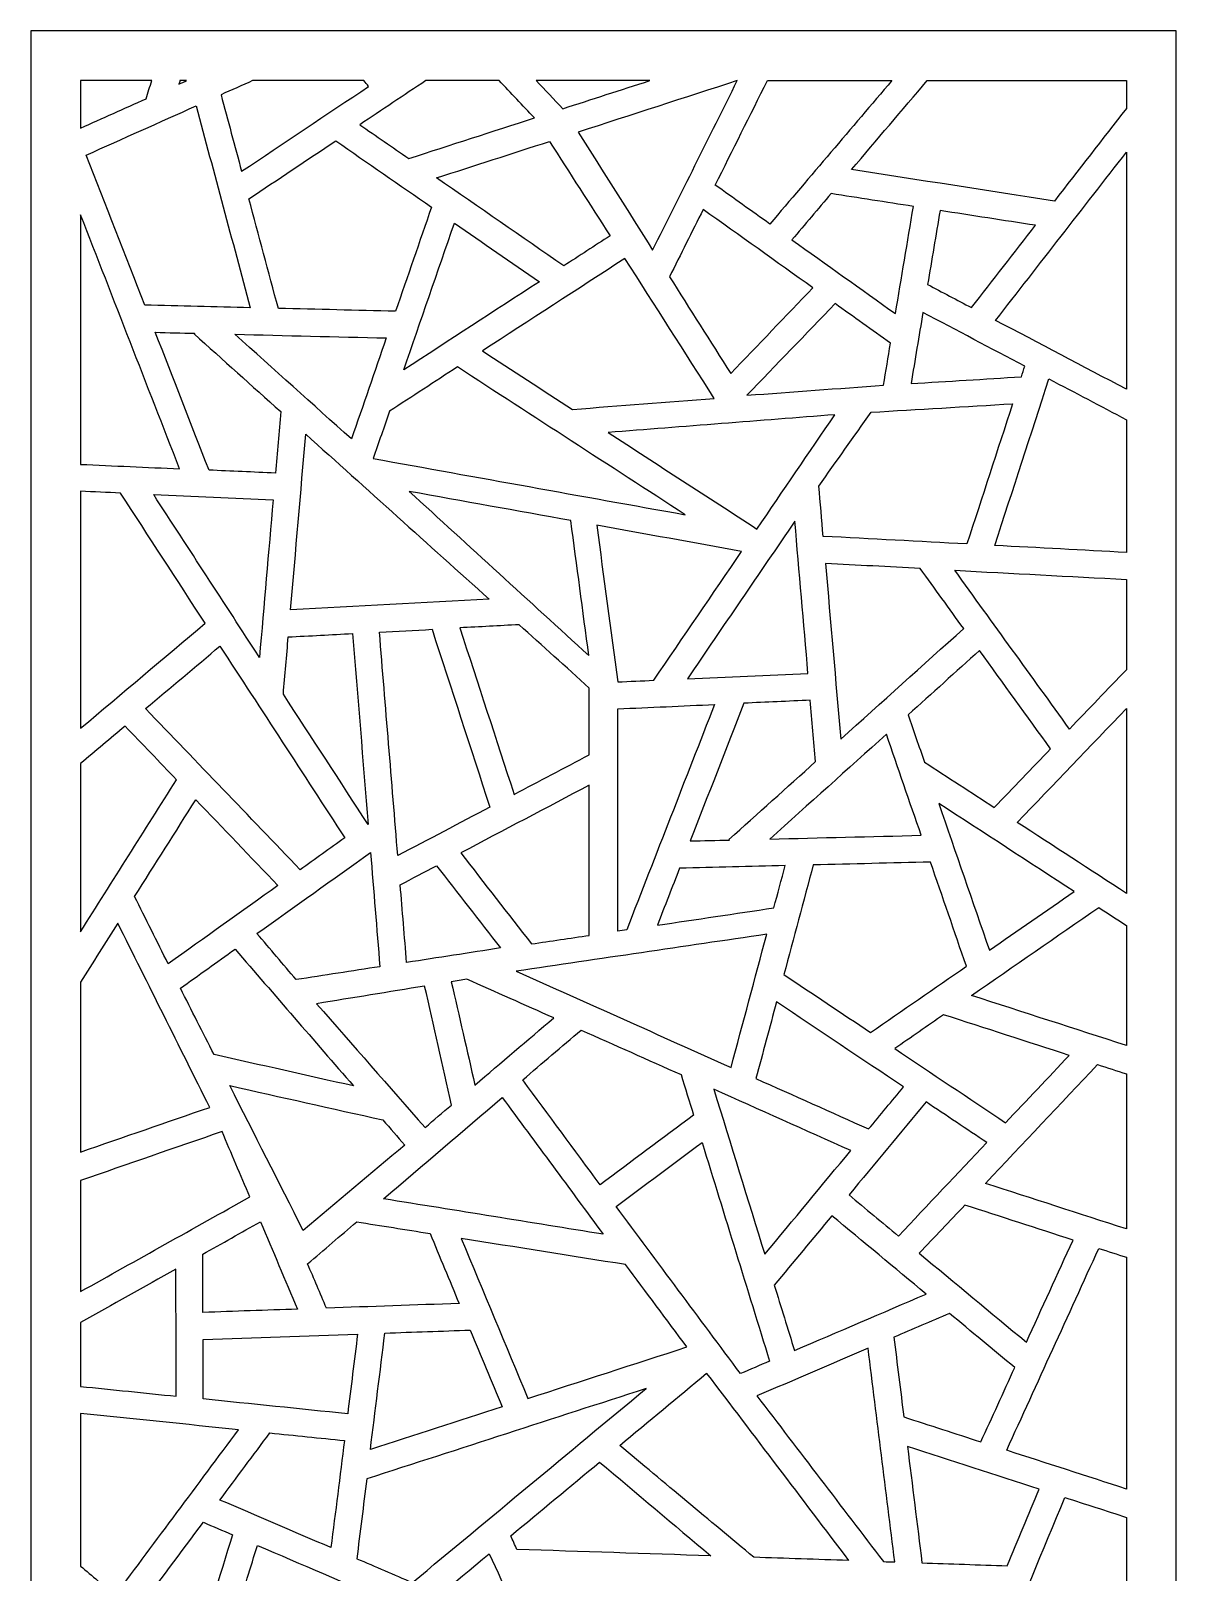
# Model space of a CAD drawing. Header units: centimetres. Extents: x -16.7 to -9.5, y -9 to 9.
# Drawn here: x -16.75 to -9.47, y -0.79 to 9 of the extents above; entities that cross this region are included whole.
import ezdxf

# ---------------------------------------------------------------- set-up
doc = ezdxf.new("R2010")
doc.units = ezdxf.units.CM
doc.header["$MEASUREMENT"] = 0
doc.layers.add('layer 1', color=7, linetype='Continuous')

msp = doc.modelspace()

# ---------------------------------------------------------------- linework, layer by layer
at = {"layer": 'layer 1', "color": 250}
msp.add_open_spline([(-16.74859, 9.00077), (-14.32356, 9.00077), (-11.89846, 9.00077), (-9.47346, 9.00077), (-9.47346, 9.00077), (-9.47346, 3.00044), (-9.47346, -2.99989), (-9.47346, -9.00021), (-9.47346, -9.00021), (-11.89846, -9.00021), (-14.32356, -9.00021), (-16.74859, -9.00021), (-16.74859, -9.00021), (-16.74859, -2.99989), (-16.74859, 3.00044), (-16.74859, 9.00077)], degree=3, knots=[0, 0, 0, 0, 0.2, 0.2, 0.2, 0.2, 0.4, 0.4, 0.4, 0.4, 0.6, 0.6, 0.6, 0.6, 1, 1, 1, 1], dxfattribs=at)
at = {"layer": 'layer 1', "color": 7}
for points, knots in [([(-16.43248, 8.68467), (-16.28179, 8.68467), (-16.13111, 8.68467), (-15.98051, 8.68467), (-15.98051, 8.68467), (-15.99233, 8.64626), (-16.00418, 8.60797), (-16.016, 8.56955), (-16.016, 8.56955), (-16.15491, 8.50745), (-16.29362, 8.44532), (-16.43248, 8.3832), (-16.43248, 8.3832), (-16.43248, 8.48368), (-16.43248, 8.58418), (-16.43248, 8.68467)], [0, 0, 0, 0, 0.2, 0.2, 0.2, 0.2, 0.4, 0.4, 0.4, 0.4, 0.6, 0.6, 0.6, 0.6, 1, 1, 1, 1]), ([(-15.80128, 8.68467), (-15.78703, 8.68467), (-15.77296, 8.68467), (-15.75874, 8.68467), (-15.75874, 8.68467), (-15.77517, 8.67731), (-15.79165, 8.66996), (-15.8081, 8.66263), (-15.8081, 8.66263), (-15.80575, 8.66996), (-15.80351, 8.67731), (-15.80128, 8.68467)], [0, 0, 0, 0, 0.25, 0.25, 0.25, 0.25, 0.5, 0.5, 0.5, 0.5, 1, 1, 1, 1]), ([(-15.3395, 8.68467), (-15.10414, 8.68467), (-14.86878, 8.68467), (-14.63347, 8.68467), (-14.63347, 8.68467), (-14.62328, 8.67234), (-14.61303, 8.66006), (-14.60283, 8.6478), (-14.60283, 8.6478), (-14.8719, 8.46801), (-15.14096, 8.28822), (-15.40998, 8.10843), (-15.40998, 8.10843), (-15.45345, 8.27052), (-15.49692, 8.43265), (-15.54046, 8.59476), (-15.54046, 8.59476), (-15.47342, 8.6247), (-15.40645, 8.65467), (-15.3395, 8.68467)], [0, 0, 0, 0, 0.1666667, 0.1666667, 0.1666667, 0.1666667, 0.3333333, 0.3333333, 0.3333333, 0.3333333, 0.5, 0.5, 0.5, 0.5, 0.6666667, 0.6666667, 0.6666667, 0.6666667, 1, 1, 1, 1]), ([(-14.23976, 8.68467), (-14.08465, 8.68467), (-13.92955, 8.68467), (-13.77432, 8.68467), (-13.77432, 8.68467), (-13.69966, 8.60566), (-13.625, 8.52665), (-13.55027, 8.4476), (-13.55027, 8.4476), (-13.81619, 8.36154), (-14.08211, 8.27558), (-14.34804, 8.18946), (-14.34804, 8.18946), (-14.45167, 8.26122), (-14.55527, 8.33288), (-14.65883, 8.40454), (-14.65883, 8.40454), (-14.51917, 8.49792), (-14.37949, 8.5913), (-14.23976, 8.68467)], [0, 0, 0, 0, 0.1666667, 0.1666667, 0.1666667, 0.1666667, 0.3333333, 0.3333333, 0.3333333, 0.3333333, 0.5, 0.5, 0.5, 0.5, 0.6666667, 0.6666667, 0.6666667, 0.6666667, 1, 1, 1, 1]), ([(-12.81676, 8.68467), (-13.0011, 8.62512), (-13.18555, 8.56557), (-13.36988, 8.50604), (-13.36988, 8.50604), (-13.42617, 8.56557), (-13.48254, 8.62512), (-13.53878, 8.68467), (-13.53878, 8.68467), (-13.2981, 8.68467), (-13.05748, 8.68467), (-12.81676, 8.68467)], [0, 0, 0, 0, 0.25, 0.25, 0.25, 0.25, 0.5, 0.5, 0.5, 0.5, 1, 1, 1, 1]), ([(-13.27227, 8.3575), (-12.93524, 8.46658), (-12.59821, 8.5756), (-12.26118, 8.68467), (-12.26118, 8.68467), (-12.44037, 8.32558), (-12.61953, 7.96638), (-12.79877, 7.60723), (-12.79877, 7.60723), (-12.95658, 7.8574), (-13.11444, 8.10744), (-13.27227, 8.3575)], [0, 0, 0, 0, 0.25, 0.25, 0.25, 0.25, 0.5, 0.5, 0.5, 0.5, 1, 1, 1, 1]), ([(-11.27962, 8.68467), (-11.54309, 8.68467), (-11.80651, 8.68467), (-12.06999, 8.68467), (-12.06999, 8.68467), (-12.18037, 8.46341), (-12.29072, 8.24222), (-12.40108, 8.02098), (-12.40108, 8.02098), (-12.28543, 7.9385), (-12.16981, 7.85597), (-12.05413, 7.77344), (-12.05413, 7.77344), (-11.79595, 8.0772), (-11.53775, 8.38094), (-11.27962, 8.68467)], [0, 0, 0, 0, 0.2, 0.2, 0.2, 0.2, 0.4, 0.4, 0.4, 0.4, 0.6, 0.6, 0.6, 0.6, 1, 1, 1, 1]), ([(-9.7895, 8.50841), (-9.7895, 8.56717), (-9.7895, 8.62593), (-9.7895, 8.68467), (-9.7895, 8.68467), (-10.21136, 8.68467), (-10.63316, 8.68467), (-11.05508, 8.68467), (-11.05508, 8.68467), (-11.21513, 8.49631), (-11.37526, 8.30792), (-11.5354, 8.11951), (-11.5354, 8.11951), (-11.10597, 8.05301), (-10.67662, 7.98646), (-10.24727, 7.91991), (-10.24727, 7.91991), (-10.09463, 8.11605), (-9.94214, 8.31228), (-9.7895, 8.50841)], [0, 0, 0, 0, 0.1666667, 0.1666667, 0.1666667, 0.1666667, 0.3333333, 0.3333333, 0.3333333, 0.3333333, 0.5, 0.5, 0.5, 0.5, 0.6666667, 0.6666667, 0.6666667, 0.6666667, 1, 1, 1, 1]), ([(-16.02531, 7.25889), (-15.80178, 7.25334), (-15.57827, 7.24786), (-15.35475, 7.24234), (-15.35475, 7.24234), (-15.46931, 7.66957), (-15.58398, 8.09677), (-15.69858, 8.52399), (-15.69858, 8.52399), (-15.93129, 8.41983), (-16.164, 8.3158), (-16.39668, 8.21159), (-16.39668, 8.21159), (-16.27289, 7.89406), (-16.14906, 7.57645), (-16.02531, 7.25889)], [0, 0, 0, 0, 0.2, 0.2, 0.2, 0.2, 0.4, 0.4, 0.4, 0.4, 0.6, 0.6, 0.6, 0.6, 1, 1, 1, 1]), ([(-15.1764, 7.23803), (-14.92831, 7.23188), (-14.68007, 7.22575), (-14.43195, 7.21969), (-14.43195, 7.21969), (-14.35585, 7.44021), (-14.27971, 7.6607), (-14.20358, 7.88125), (-14.20358, 7.88125), (-14.40637, 8.02159), (-14.60919, 8.16195), (-14.81196, 8.30221), (-14.81196, 8.30221), (-14.99568, 8.17951), (-15.17937, 8.05672), (-15.36316, 7.93388), (-15.36316, 7.93388), (-15.30094, 7.70194), (-15.23867, 7.46998), (-15.1764, 7.23803)], [0, 0, 0, 0, 0.1666667, 0.1666667, 0.1666667, 0.1666667, 0.3333333, 0.3333333, 0.3333333, 0.3333333, 0.5, 0.5, 0.5, 0.5, 0.6666667, 0.6666667, 0.6666667, 0.6666667, 1, 1, 1, 1]), ([(-13.45439, 8.29858), (-13.69319, 8.22128), (-13.93197, 8.14406), (-14.17074, 8.0668), (-14.17074, 8.0668), (-13.90157, 7.88053), (-13.63243, 7.69429), (-13.36331, 7.50803), (-13.36331, 7.50803), (-13.26519, 7.57166), (-13.16708, 7.63531), (-13.06894, 7.69899), (-13.06894, 7.69899), (-13.19747, 7.89884), (-13.32597, 8.09867), (-13.45439, 8.29858)], [0, 0, 0, 0, 0.2, 0.2, 0.2, 0.2, 0.4, 0.4, 0.4, 0.4, 0.6, 0.6, 0.6, 0.6, 1, 1, 1, 1]), ([(-9.7895, 6.72418), (-9.7895, 7.22606), (-9.7895, 7.72795), (-9.7895, 8.22981), (-9.7895, 8.22981), (-10.06639, 7.87374), (-10.34328, 7.51778), (-10.62021, 7.16177), (-10.62021, 7.16177), (-10.34328, 7.01592), (-10.06639, 6.87002), (-9.7895, 6.72418)], [0, 0, 0, 0, 0.25, 0.25, 0.25, 0.25, 0.5, 0.5, 0.5, 0.5, 1, 1, 1, 1]), ([(-11.25669, 7.2045), (-11.47594, 7.36088), (-11.69512, 7.51732), (-11.91431, 7.67368), (-11.91431, 7.67368), (-11.83133, 7.77132), (-11.74834, 7.86899), (-11.66544, 7.96659), (-11.66544, 7.96659), (-11.49114, 7.93955), (-11.31686, 7.91254), (-11.14251, 7.88556), (-11.14251, 7.88556), (-11.18059, 7.65854), (-11.21862, 7.43151), (-11.25669, 7.2045)], [0, 0, 0, 0, 0.2, 0.2, 0.2, 0.2, 0.4, 0.4, 0.4, 0.4, 0.6, 0.6, 0.6, 0.6, 1, 1, 1, 1]), ([(-16.43248, 6.24736), (-16.43248, 6.77568), (-16.43248, 7.30404), (-16.43248, 7.83231), (-16.43248, 7.83231), (-16.22286, 7.29463), (-16.01329, 6.7569), (-15.80364, 6.21917), (-15.80364, 6.21917), (-16.01329, 6.22854), (-16.22286, 6.23799), (-16.43248, 6.24736)], [0, 0, 0, 0, 0.25, 0.25, 0.25, 0.25, 0.5, 0.5, 0.5, 0.5, 1, 1, 1, 1]), ([(-12.30304, 6.82442), (-12.43262, 7.02912), (-12.56216, 7.23376), (-12.69175, 7.43836), (-12.69175, 7.43836), (-12.62066, 7.58095), (-12.54952, 7.7235), (-12.47836, 7.86608), (-12.47836, 7.86608), (-12.24589, 7.70029), (-12.01337, 7.53444), (-11.7809, 7.36855), (-11.7809, 7.36855), (-11.95498, 7.18717), (-12.12896, 7.00578), (-12.30304, 6.82442)], [0, 0, 0, 0, 0.2, 0.2, 0.2, 0.2, 0.4, 0.4, 0.4, 0.4, 0.6, 0.6, 0.6, 0.6, 1, 1, 1, 1]), ([(-10.97345, 7.85933), (-10.77146, 7.82803), (-10.5694, 7.79676), (-10.36736, 7.76549), (-10.36736, 7.76549), (-10.50289, 7.59121), (-10.63847, 7.41695), (-10.77397, 7.24273), (-10.77397, 7.24273), (-10.86674, 7.29155), (-10.95951, 7.34044), (-11.05228, 7.38929), (-11.05228, 7.38929), (-11.02599, 7.54603), (-10.99974, 7.70266), (-10.97345, 7.85933)], [0, 0, 0, 0, 0.2, 0.2, 0.2, 0.2, 0.4, 0.4, 0.4, 0.4, 0.6, 0.6, 0.6, 0.6, 1, 1, 1, 1]), ([(-14.05749, 7.78015), (-14.16485, 7.46925), (-14.27219, 7.15836), (-14.37953, 6.84737), (-14.37953, 6.84737), (-14.09249, 7.03401), (-13.80545, 7.22064), (-13.51844, 7.40714), (-13.51844, 7.40714), (-13.6981, 7.53149), (-13.87781, 7.65579), (-14.05749, 7.78015)], [0, 0, 0, 0, 0.25, 0.25, 0.25, 0.25, 0.5, 0.5, 0.5, 0.5, 1, 1, 1, 1]), ([(-13.30806, 6.5965), (-13.49882, 6.72031), (-13.68967, 6.84401), (-13.88053, 6.96775), (-13.88053, 6.96775), (-13.57871, 7.16344), (-13.27696, 7.3592), (-12.97509, 7.55488), (-12.97509, 7.55488), (-12.78574, 7.2586), (-12.59645, 6.96233), (-12.40705, 6.66609), (-12.40705, 6.66609), (-12.70742, 6.64291), (-13.00774, 6.61965), (-13.30806, 6.5965)], [0, 0, 0, 0, 0.2, 0.2, 0.2, 0.2, 0.4, 0.4, 0.4, 0.4, 0.6, 0.6, 0.6, 0.6, 1, 1, 1, 1]), ([(-11.64015, 7.2681), (-11.52283, 7.18442), (-11.40547, 7.10071), (-11.28813, 7.01699), (-11.28813, 7.01699), (-11.30276, 6.92809), (-11.31734, 6.83906), (-11.33198, 6.75015), (-11.33198, 6.75015), (-11.62135, 6.72875), (-11.91072, 6.70732), (-12.20007, 6.68595), (-12.20007, 6.68595), (-12.01341, 6.87998), (-11.82682, 7.07411), (-11.64015, 7.2681)], [0, 0, 0, 0, 0.2, 0.2, 0.2, 0.2, 0.4, 0.4, 0.4, 0.4, 0.6, 0.6, 0.6, 0.6, 1, 1, 1, 1]), ([(-11.08209, 7.21169), (-10.86633, 7.09811), (-10.6506, 6.98442), (-10.43494, 6.8708), (-10.43494, 6.8708), (-10.44223, 6.84831), (-10.44959, 6.82578), (-10.45694, 6.8033), (-10.45694, 6.8033), (-10.6905, 6.78908), (-10.92407, 6.77492), (-11.15764, 6.7607), (-11.15764, 6.7607), (-11.13249, 6.91101), (-11.10725, 7.06138), (-11.08209, 7.21169)], [0, 0, 0, 0, 0.2, 0.2, 0.2, 0.2, 0.4, 0.4, 0.4, 0.4, 0.6, 0.6, 0.6, 0.6, 1, 1, 1, 1]), ([(-15.61671, 6.21077), (-15.47617, 6.20441), (-15.33564, 6.19809), (-15.19509, 6.19179), (-15.19509, 6.19179), (-15.18387, 6.32189), (-15.17267, 6.45193), (-15.16138, 6.58203), (-15.16138, 6.58203), (-15.34478, 6.74675), (-15.52817, 6.91147), (-15.71156, 7.07624), (-15.71156, 7.07624), (-15.71052, 7.07749), (-15.70932, 7.07859), (-15.70816, 7.07979), (-15.70816, 7.07979), (-15.79144, 7.08181), (-15.87468, 7.08385), (-15.95787, 7.08589), (-15.95787, 7.08589), (-15.84421, 6.7942), (-15.7305, 6.50245), (-15.61671, 6.21077)], [0, 0, 0, 0, 0.1428571, 0.1428571, 0.1428571, 0.1428571, 0.2857143, 0.2857143, 0.2857143, 0.2857143, 0.4285714, 0.4285714, 0.4285714, 0.4285714, 0.5714286, 0.5714286, 0.5714286, 0.5714286, 0.7142857, 0.7142857, 0.7142857, 0.7142857, 1, 1, 1, 1]), ([(-15.45234, 7.07346), (-15.20555, 6.85188), (-14.95882, 6.63011), (-14.71199, 6.40842), (-14.71199, 6.40842), (-14.6382, 6.62223), (-14.56435, 6.83607), (-14.49057, 7.04986), (-14.49057, 7.04986), (-14.81113, 7.0577), (-15.13177, 7.06565), (-15.45234, 7.07346)], [0, 0, 0, 0, 0.25, 0.25, 0.25, 0.25, 0.5, 0.5, 0.5, 0.5, 1, 1, 1, 1]), ([(-14.5739, 6.28437), (-14.5739, 6.28437), (-14.5739, 6.28437), (-14.5739, 6.28437), (-14.5739, 6.28437), (-14.53937, 6.3843), (-14.50487, 6.48436), (-14.47032, 6.58432), (-14.47032, 6.58432), (-14.3266, 6.6782), (-14.18297, 6.77195), (-14.03923, 6.86581), (-14.03923, 6.86581), (-13.55683, 6.55294), (-13.0744, 6.24009), (-12.59197, 5.92725), (-12.59197, 5.92725), (-13.25266, 6.04628), (-13.91327, 6.16534), (-14.5739, 6.28437), (-14.5739, 6.28437), (-14.5739, 6.28437), (-14.5739, 6.28437), (-14.5739, 6.28437)], [0, 0, 0, 0, 0.1428571, 0.1428571, 0.1428571, 0.1428571, 0.2857143, 0.2857143, 0.2857143, 0.2857143, 0.4285714, 0.4285714, 0.4285714, 0.4285714, 0.5714286, 0.5714286, 0.5714286, 0.5714286, 0.7142857, 0.7142857, 0.7142857, 0.7142857, 1, 1, 1, 1]), ([(-9.7895, 5.68781), (-9.7895, 5.96885), (-9.7895, 6.2499), (-9.7895, 6.53092), (-9.7895, 6.53092), (-9.95346, 6.61728), (-10.11743, 6.70367), (-10.28139, 6.78996), (-10.28139, 6.78996), (-10.39618, 6.43737), (-10.5109, 6.08481), (-10.62562, 5.73219), (-10.62562, 5.73219), (-10.34696, 5.71745), (-10.06822, 5.70262), (-9.7895, 5.68781)], [0, 0, 0, 0, 0.2, 0.2, 0.2, 0.2, 0.4, 0.4, 0.4, 0.4, 0.6, 0.6, 0.6, 0.6, 1, 1, 1, 1]), ([(-13.0819, 6.44984), (-12.60165, 6.48745), (-12.12135, 6.52514), (-11.64112, 6.56279), (-11.64112, 6.56279), (-11.80624, 6.32079), (-11.97144, 6.07877), (-12.1365, 5.83674), (-12.1365, 5.83674), (-12.45165, 6.04112), (-12.76679, 6.2455), (-13.0819, 6.44984)], [0, 0, 0, 0, 0.25, 0.25, 0.25, 0.25, 0.5, 0.5, 0.5, 0.5, 1, 1, 1, 1]), ([(-10.5126, 6.63219), (-10.81227, 6.61421), (-11.11189, 6.59623), (-11.41154, 6.57828), (-11.41154, 6.57828), (-11.52211, 6.42203), (-11.63266, 6.26578), (-11.74325, 6.10956), (-11.74325, 6.10956), (-11.73407, 6.00307), (-11.72482, 5.89662), (-11.71563, 5.7901), (-11.71563, 5.7901), (-11.41122, 5.77386), (-11.10684, 5.75775), (-10.80243, 5.74159), (-10.80243, 5.74159), (-10.70577, 6.03849), (-10.60921, 6.33537), (-10.5126, 6.63219)], [0, 0, 0, 0, 0.1666667, 0.1666667, 0.1666667, 0.1666667, 0.3333333, 0.3333333, 0.3333333, 0.3333333, 0.5, 0.5, 0.5, 0.5, 0.6666667, 0.6666667, 0.6666667, 0.6666667, 1, 1, 1, 1]), ([(-13.83659, 5.39026), (-14.22514, 5.7398), (-14.61361, 6.08932), (-15.00208, 6.43887), (-15.00208, 6.43887), (-15.03423, 6.06705), (-15.0663, 5.69523), (-15.09846, 5.32326), (-15.09846, 5.32326), (-14.67789, 5.34564), (-14.25723, 5.36798), (-13.83659, 5.39026)], [0, 0, 0, 0, 0.25, 0.25, 0.25, 0.25, 0.5, 0.5, 0.5, 0.5, 1, 1, 1, 1]), ([(-16.43248, 4.57122), (-16.43248, 5.07289), (-16.43248, 5.57448), (-16.43248, 6.07613), (-16.43248, 6.07613), (-16.34789, 6.07236), (-16.26324, 6.06854), (-16.17864, 6.06476), (-16.17864, 6.06476), (-15.99947, 5.78917), (-15.8203, 5.51357), (-15.64119, 5.23795), (-15.64119, 5.23795), (-15.90496, 5.0157), (-16.16871, 4.79345), (-16.43248, 4.57122)], [0, 0, 0, 0, 0.2, 0.2, 0.2, 0.2, 0.4, 0.4, 0.4, 0.4, 0.6, 0.6, 0.6, 0.6, 1, 1, 1, 1]), ([(-13.20429, 5.03309), (-13.58448, 5.38046), (-13.96466, 5.72785), (-14.34496, 6.07519), (-14.34496, 6.07519), (-14.00292, 6.01359), (-13.66089, 5.95193), (-13.31878, 5.89032), (-13.31878, 5.89032), (-13.28063, 5.60459), (-13.24247, 5.31883), (-13.20429, 5.03309)], [0, 0, 0, 0, 0.25, 0.25, 0.25, 0.25, 0.5, 0.5, 0.5, 0.5, 1, 1, 1, 1]), ([(-15.96823, 6.05531), (-15.74423, 5.7107), (-15.52024, 5.36613), (-15.29622, 5.0216), (-15.29622, 5.0216), (-15.26744, 5.35484), (-15.23861, 5.68801), (-15.20982, 6.02124), (-15.20982, 6.02124), (-15.46267, 6.03258), (-15.71549, 6.04398), (-15.96823, 6.05531)], [0, 0, 0, 0, 0.25, 0.25, 0.25, 0.25, 0.5, 0.5, 0.5, 0.5, 1, 1, 1, 1]), ([(-11.89559, 5.88627), (-11.86781, 5.56409), (-11.83999, 5.24202), (-11.8122, 4.91989), (-11.8122, 4.91989), (-12.06766, 4.90838), (-12.32309, 4.89698), (-12.57852, 4.88552), (-12.57852, 4.88552), (-12.35087, 5.2191), (-12.12321, 5.55269), (-11.89559, 5.88627)], [0, 0, 0, 0, 0.25, 0.25, 0.25, 0.25, 0.5, 0.5, 0.5, 0.5, 1, 1, 1, 1]), ([(-13.15388, 5.86061), (-12.84712, 5.80529), (-12.5403, 5.75), (-12.23341, 5.6947), (-12.23341, 5.6947), (-12.41966, 5.42181), (-12.60592, 5.14882), (-12.79212, 4.8759), (-12.79212, 4.8759), (-12.86841, 4.87248), (-12.94471, 4.869), (-13.02093, 4.8656), (-13.02093, 4.8656), (-13.06524, 5.19725), (-13.10959, 5.52892), (-13.15388, 5.86061)], [0, 0, 0, 0, 0.2, 0.2, 0.2, 0.2, 0.4, 0.4, 0.4, 0.4, 0.6, 0.6, 0.6, 0.6, 1, 1, 1, 1]), ([(-11.70081, 5.61786), (-11.50019, 5.60724), (-11.29956, 5.59652), (-11.09897, 5.58593), (-11.09897, 5.58593), (-11.00702, 5.45865), (-10.915, 5.33139), (-10.82308, 5.20416), (-10.82308, 5.20416), (-11.0835, 4.9702), (-11.34397, 4.73622), (-11.60439, 4.50224), (-11.60439, 4.50224), (-11.63656, 4.87409), (-11.66861, 5.24599), (-11.70081, 5.61786)], [0, 0, 0, 0, 0.2, 0.2, 0.2, 0.2, 0.4, 0.4, 0.4, 0.4, 0.6, 0.6, 0.6, 0.6, 1, 1, 1, 1]), ([(-9.7895, 4.94312), (-9.7895, 5.13418), (-9.7895, 5.32527), (-9.7895, 5.51636), (-9.7895, 5.51636), (-10.15281, 5.53564), (-10.51618, 5.55493), (-10.87953, 5.57426), (-10.87953, 5.57426), (-10.63667, 5.23832), (-10.39376, 4.90235), (-10.15095, 4.56646), (-10.15095, 4.56646), (-10.03043, 4.69194), (-9.90996, 4.81758), (-9.7895, 4.94312)], [0, 0, 0, 0, 0.2, 0.2, 0.2, 0.2, 0.4, 0.4, 0.4, 0.4, 0.6, 0.6, 0.6, 0.6, 1, 1, 1, 1]), ([(-14.5343, 5.18179), (-14.49538, 4.70859), (-14.4565, 4.23542), (-14.41758, 3.76221), (-14.41758, 3.76221), (-14.22256, 3.86485), (-14.02756, 3.96764), (-13.83262, 4.07029), (-13.83262, 4.07029), (-13.95513, 4.44672), (-14.07763, 4.82316), (-14.20012, 5.19958), (-14.20012, 5.19958), (-14.3115, 5.19363), (-14.42291, 5.18777), (-14.5343, 5.18179)], [0, 0, 0, 0, 0.2, 0.2, 0.2, 0.2, 0.4, 0.4, 0.4, 0.4, 0.6, 0.6, 0.6, 0.6, 1, 1, 1, 1]), ([(-13.20104, 4.82672), (-13.20104, 4.68546), (-13.20104, 4.5442), (-13.20104, 4.40295), (-13.20104, 4.40295), (-13.36041, 4.319), (-13.51979, 4.23505), (-13.67908, 4.15116), (-13.67908, 4.15116), (-13.79387, 4.50371), (-13.90852, 4.85639), (-14.02328, 5.20893), (-14.02328, 5.20893), (-13.89802, 5.21558), (-13.7727, 5.22222), (-13.64744, 5.22885), (-13.64744, 5.22885), (-13.49865, 5.09479), (-13.34984, 4.96077), (-13.20104, 4.82672)], [0, 0, 0, 0, 0.1666667, 0.1666667, 0.1666667, 0.1666667, 0.3333333, 0.3333333, 0.3333333, 0.3333333, 0.5, 0.5, 0.5, 0.5, 0.6666667, 0.6666667, 0.6666667, 0.6666667, 1, 1, 1, 1]), ([(-15.03788, 3.67298), (-14.94359, 3.74028), (-14.84921, 3.80761), (-14.7549, 3.87485), (-14.7549, 3.87485), (-15.01904, 4.28105), (-15.28309, 4.68728), (-15.54718, 5.09341), (-15.54718, 5.09341), (-15.70449, 4.96093), (-15.8618, 4.82827), (-16.01919, 4.69579), (-16.01919, 4.69579), (-15.69201, 4.35484), (-15.36492, 4.01397), (-15.03788, 3.67298)], [0, 0, 0, 0, 0.2, 0.2, 0.2, 0.2, 0.4, 0.4, 0.4, 0.4, 0.6, 0.6, 0.6, 0.6, 1, 1, 1, 1]), ([(-14.60556, 3.95933), (-14.63883, 4.36376), (-14.67208, 4.76827), (-14.70539, 5.17277), (-14.70539, 5.17277), (-14.84135, 5.16553), (-14.97733, 5.15828), (-15.11334, 5.1511), (-15.11334, 5.1511), (-15.12376, 5.03022), (-15.1342, 4.90934), (-15.14463, 4.78851), (-15.14463, 4.78851), (-14.965, 4.51204), (-14.78527, 4.23567), (-14.60556, 3.95933)], [0, 0, 0, 0, 0.2, 0.2, 0.2, 0.2, 0.4, 0.4, 0.4, 0.4, 0.6, 0.6, 0.6, 0.6, 1, 1, 1, 1]), ([(-10.62887, 4.06827), (-10.77681, 4.16443), (-10.92469, 4.26062), (-11.07262, 4.35677), (-11.07262, 4.35677), (-11.10714, 4.4568), (-11.14169, 4.55677), (-11.17623, 4.6568), (-11.17623, 4.6568), (-11.02483, 4.79274), (-10.8735, 4.92868), (-10.72221, 5.06469), (-10.72221, 5.06469), (-10.57188, 4.85675), (-10.42161, 4.64885), (-10.27122, 4.44102), (-10.27122, 4.44102), (-10.39053, 4.31676), (-10.50966, 4.19256), (-10.62887, 4.06827)], [0, 0, 0, 0, 0.1666667, 0.1666667, 0.1666667, 0.1666667, 0.3333333, 0.3333333, 0.3333333, 0.3333333, 0.5, 0.5, 0.5, 0.5, 0.6666667, 0.6666667, 0.6666667, 0.6666667, 1, 1, 1, 1]), ([(-12.96362, 3.29136), (-12.77778, 3.76823), (-12.59186, 4.24516), (-12.40599, 4.72205), (-12.40599, 4.72205), (-12.61099, 4.7128), (-12.81595, 4.7036), (-13.02093, 4.69439), (-13.02093, 4.69439), (-13.02093, 4.22384), (-13.02093, 3.75328), (-13.02093, 3.28276), (-13.02093, 3.28276), (-13.00178, 3.28564), (-12.98275, 3.28851), (-12.96362, 3.29136)], [0, 0, 0, 0, 0.2, 0.2, 0.2, 0.2, 0.4, 0.4, 0.4, 0.4, 0.6, 0.6, 0.6, 0.6, 1, 1, 1, 1]), ([(-11.79739, 4.74931), (-11.78617, 4.61921), (-11.77498, 4.48917), (-11.76377, 4.35911), (-11.76377, 4.35911), (-11.94714, 4.19436), (-12.13055, 4.02961), (-12.31388, 3.86485), (-12.31388, 3.86485), (-12.31278, 3.86372), (-12.31161, 3.86258), (-12.31057, 3.86136), (-12.31057, 3.86136), (-12.39375, 3.85931), (-12.47694, 3.85727), (-12.5602, 3.85523), (-12.5602, 3.85523), (-12.44649, 4.14701), (-12.33283, 4.43866), (-12.21906, 4.7304), (-12.21906, 4.7304), (-12.07852, 4.73674), (-11.93796, 4.74302), (-11.79739, 4.74931)], [0, 0, 0, 0, 0.1428571, 0.1428571, 0.1428571, 0.1428571, 0.2857143, 0.2857143, 0.2857143, 0.2857143, 0.4285714, 0.4285714, 0.4285714, 0.4285714, 0.5714286, 0.5714286, 0.5714286, 0.5714286, 0.7142857, 0.7142857, 0.7142857, 0.7142857, 1, 1, 1, 1]), ([(-9.7895, 3.5227), (-9.7895, 3.91374), (-9.7895, 4.30481), (-9.7895, 4.69594), (-9.7895, 4.69594), (-10.02061, 4.45507), (-10.25173, 4.21423), (-10.48282, 3.97338), (-10.48282, 3.97338), (-10.25173, 3.82313), (-10.02061, 3.67293), (-9.7895, 3.5227)], [0, 0, 0, 0, 0.25, 0.25, 0.25, 0.25, 0.5, 0.5, 0.5, 0.5, 1, 1, 1, 1]), ([(-16.43248, 3.2784), (-16.43248, 3.6348), (-16.43248, 3.99113), (-16.43248, 4.34749), (-16.43248, 4.34749), (-16.33843, 4.42674), (-16.24434, 4.50603), (-16.15025, 4.58525), (-16.15025, 4.58525), (-16.04101, 4.47146), (-15.93184, 4.3576), (-15.82263, 4.24381), (-15.82263, 4.24381), (-16.02585, 3.92199), (-16.22917, 3.60022), (-16.43248, 3.2784)], [0, 0, 0, 0, 0.2, 0.2, 0.2, 0.2, 0.4, 0.4, 0.4, 0.4, 0.6, 0.6, 0.6, 0.6, 1, 1, 1, 1]), ([(-11.3143, 4.53268), (-11.24054, 4.31886), (-11.16671, 4.10511), (-11.09288, 3.89132), (-11.09288, 3.89132), (-11.41352, 3.8834), (-11.73411, 3.87557), (-12.05468, 3.86761), (-12.05468, 3.86761), (-11.80784, 4.08939), (-11.56113, 4.31103), (-11.3143, 4.53268)], [0, 0, 0, 0, 0.25, 0.25, 0.25, 0.25, 0.5, 0.5, 0.5, 0.5, 1, 1, 1, 1]), ([(-13.20104, 4.2096), (-13.20104, 3.89173), (-13.20104, 3.57389), (-13.20104, 3.25604), (-13.20104, 3.25604), (-13.32349, 3.23773), (-13.44591, 3.21955), (-13.56834, 3.20136), (-13.56834, 3.20136), (-13.71815, 3.39404), (-13.86802, 3.58675), (-14.01787, 3.7794), (-14.01787, 3.7794), (-13.74565, 3.9228), (-13.4734, 4.06618), (-13.20104, 4.2096)], [0, 0, 0, 0, 0.2, 0.2, 0.2, 0.2, 0.4, 0.4, 0.4, 0.4, 0.6, 0.6, 0.6, 0.6, 1, 1, 1, 1]), ([(-15.70071, 4.11669), (-15.83031, 3.9121), (-15.95988, 3.70746), (-16.08942, 3.50276), (-16.08942, 3.50276), (-16.0183, 3.36014), (-15.9472, 3.21759), (-15.87604, 3.07502), (-15.87604, 3.07502), (-15.6436, 3.24091), (-15.41106, 3.40674), (-15.17861, 3.57255), (-15.17861, 3.57255), (-15.35265, 3.75396), (-15.52663, 3.93532), (-15.70071, 4.11669)], [0, 0, 0, 0, 0.2, 0.2, 0.2, 0.2, 0.4, 0.4, 0.4, 0.4, 0.6, 0.6, 0.6, 0.6, 1, 1, 1, 1]), ([(-10.98181, 4.09373), (-10.69477, 3.90716), (-10.40782, 3.72057), (-10.12079, 3.53396), (-10.12079, 3.53396), (-10.30043, 3.40966), (-10.48008, 3.28531), (-10.6598, 3.16094), (-10.6598, 3.16094), (-10.76715, 3.47191), (-10.87449, 3.78282), (-10.98181, 4.09373)], [0, 0, 0, 0, 0.25, 0.25, 0.25, 0.25, 0.5, 0.5, 0.5, 0.5, 1, 1, 1, 1]), ([(-14.53136, 3.05699), (-14.55124, 3.29852), (-14.57112, 3.54014), (-14.59096, 3.78181), (-14.59096, 3.78181), (-14.83133, 3.6104), (-15.07169, 3.43893), (-15.31202, 3.2674), (-15.31202, 3.2674), (-15.22904, 3.16978), (-15.14601, 3.07216), (-15.06308, 2.97452), (-15.06308, 2.97452), (-14.88583, 3.00204), (-14.70859, 3.02947), (-14.53136, 3.05699)], [0, 0, 0, 0, 0.2, 0.2, 0.2, 0.2, 0.4, 0.4, 0.4, 0.4, 0.6, 0.6, 0.6, 0.6, 1, 1, 1, 1]), ([(-11.03428, 3.72147), (-10.95818, 3.50098), (-10.88202, 3.28043), (-10.80588, 3.05985), (-10.80588, 3.05985), (-11.00868, 2.9196), (-11.21148, 2.77925), (-11.41429, 2.6389), (-11.41429, 2.6389), (-11.59796, 2.76168), (-11.78177, 2.88444), (-11.96543, 3.00717), (-11.96543, 3.00717), (-11.9032, 3.23919), (-11.84095, 3.47122), (-11.77873, 3.7032), (-11.77873, 3.7032), (-11.53059, 3.70933), (-11.28239, 3.71535), (-11.03428, 3.72147)], [0, 0, 0, 0, 0.1666667, 0.1666667, 0.1666667, 0.1666667, 0.3333333, 0.3333333, 0.3333333, 0.3333333, 0.5, 0.5, 0.5, 0.5, 0.6666667, 0.6666667, 0.6666667, 0.6666667, 1, 1, 1, 1]), ([(-14.40233, 3.5769), (-14.38879, 3.41243), (-14.37526, 3.24784), (-14.3617, 3.08322), (-14.3617, 3.08322), (-14.16287, 3.11411), (-13.96393, 3.14485), (-13.76504, 3.17574), (-13.76504, 3.17574), (-13.90058, 3.34992), (-14.03612, 3.52417), (-14.17159, 3.69847), (-14.17159, 3.69847), (-14.24854, 3.6579), (-14.32545, 3.61749), (-14.40233, 3.5769)], [0, 0, 0, 0, 0.2, 0.2, 0.2, 0.2, 0.4, 0.4, 0.4, 0.4, 0.6, 0.6, 0.6, 0.6, 1, 1, 1, 1]), ([(-11.95704, 3.69876), (-11.98104, 3.6094), (-12.00501, 3.51992), (-12.02903, 3.43052), (-12.02903, 3.43052), (-12.27557, 3.39381), (-12.52213, 3.35711), (-12.76871, 3.32042), (-12.76871, 3.32042), (-12.72171, 3.441), (-12.6747, 3.56165), (-12.62766, 3.68235), (-12.62766, 3.68235), (-12.40414, 3.68784), (-12.18059, 3.69331), (-11.95704, 3.69876)], [0, 0, 0, 0, 0.2, 0.2, 0.2, 0.2, 0.4, 0.4, 0.4, 0.4, 0.6, 0.6, 0.6, 0.6, 1, 1, 1, 1]), ([(-9.7895, 2.55612), (-9.7895, 2.81031), (-9.7895, 3.06446), (-9.7895, 3.31868), (-9.7895, 3.31868), (-9.8482, 3.35681), (-9.90694, 3.395), (-9.96563, 3.43317), (-9.96563, 3.43317), (-10.23482, 3.24691), (-10.50394, 3.06062), (-10.77307, 2.87431), (-10.77307, 2.87431), (-10.44528, 2.76828), (-10.11737, 2.6622), (-9.7895, 2.55612)], [0, 0, 0, 0, 0.2, 0.2, 0.2, 0.2, 0.4, 0.4, 0.4, 0.4, 0.6, 0.6, 0.6, 0.6, 1, 1, 1, 1]), ([(-16.43248, 1.87971), (-16.43248, 2.23938), (-16.43248, 2.59895), (-16.43248, 2.95857), (-16.43248, 2.95857), (-16.35377, 3.08369), (-16.27507, 3.20877), (-16.19643, 3.33384), (-16.19643, 3.33384), (-16.00177, 2.9438), (-15.80714, 2.55366), (-15.6125, 2.16353), (-15.6125, 2.16353), (-15.88584, 2.06896), (-16.15916, 1.97433), (-16.43248, 1.87971)], [0, 0, 0, 0, 0.2, 0.2, 0.2, 0.2, 0.4, 0.4, 0.4, 0.4, 0.6, 0.6, 0.6, 0.6, 1, 1, 1, 1]), ([(-13.66681, 3.02833), (-13.13587, 3.10658), (-12.60492, 3.18481), (-12.07401, 3.26302), (-12.07401, 3.26302), (-12.14959, 2.98104), (-12.2252, 2.6991), (-12.30091, 2.41718), (-12.30091, 2.41718), (-12.75619, 2.62087), (-13.2115, 2.8246), (-13.66681, 3.02833)], [0, 0, 0, 0, 0.25, 0.25, 0.25, 0.25, 0.5, 0.5, 0.5, 0.5, 1, 1, 1, 1]), ([(-14.69927, 2.2996), (-14.94998, 2.58904), (-15.20068, 2.87847), (-15.45138, 3.16804), (-15.45138, 3.16804), (-15.56723, 3.08535), (-15.68297, 3.0028), (-15.79878, 2.92021), (-15.79878, 2.92021), (-15.72752, 2.77968), (-15.65622, 2.63921), (-15.58492, 2.49873), (-15.58492, 2.49873), (-15.28974, 2.43234), (-14.99448, 2.36596), (-14.69927, 2.2996)], [0, 0, 0, 0, 0.2, 0.2, 0.2, 0.2, 0.4, 0.4, 0.4, 0.4, 0.6, 0.6, 0.6, 0.6, 1, 1, 1, 1]), ([(-13.42741, 2.73173), (-13.59414, 2.58964), (-13.76087, 2.4475), (-13.92754, 2.30527), (-13.92754, 2.30527), (-13.97759, 2.52399), (-14.02765, 2.7426), (-14.07774, 2.96124), (-14.07774, 2.96124), (-14.04483, 2.96664), (-14.01199, 2.97196), (-13.97908, 2.97733), (-13.97908, 2.97733), (-13.79525, 2.89549), (-13.61135, 2.81366), (-13.42741, 2.73173)], [0, 0, 0, 0, 0.2, 0.2, 0.2, 0.2, 0.4, 0.4, 0.4, 0.4, 0.6, 0.6, 0.6, 0.6, 1, 1, 1, 1]), ([(-14.07649, 2.17828), (-14.1325, 2.13057), (-14.18851, 2.08275), (-14.24457, 2.03502), (-14.24457, 2.03502), (-14.47398, 2.29717), (-14.70357, 2.55936), (-14.93308, 2.82157), (-14.93308, 2.82157), (-14.70438, 2.8589), (-14.47574, 2.89629), (-14.24701, 2.93363), (-14.24701, 2.93363), (-14.19018, 2.68182), (-14.13337, 2.43001), (-14.07649, 2.17828)], [0, 0, 0, 0, 0.2, 0.2, 0.2, 0.2, 0.4, 0.4, 0.4, 0.4, 0.6, 0.6, 0.6, 0.6, 1, 1, 1, 1]), ([(-11.20523, 2.29337), (-11.27901, 2.20423), (-11.35292, 2.11513), (-11.42684, 2.02609), (-11.42684, 2.02609), (-11.66548, 2.13285), (-11.90405, 2.23963), (-12.14274, 2.34643), (-12.14274, 2.34643), (-12.09926, 2.50855), (-12.05581, 2.6706), (-12.01234, 2.8327), (-12.01234, 2.8327), (-11.74325, 2.65287), (-11.47419, 2.47316), (-11.20523, 2.29337)], [0, 0, 0, 0, 0.2, 0.2, 0.2, 0.2, 0.4, 0.4, 0.4, 0.4, 0.6, 0.6, 0.6, 0.6, 1, 1, 1, 1]), ([(-10.55688, 2.0659), (-10.79163, 2.2228), (-11.02638, 2.3797), (-11.26122, 2.53656), (-11.26122, 2.53656), (-11.15762, 2.60831), (-11.05397, 2.67998), (-10.95039, 2.75167), (-10.95039, 2.75167), (-10.6844, 2.66565), (-10.41848, 2.57953), (-10.15258, 2.49348), (-10.15258, 2.49348), (-10.28737, 2.35095), (-10.42205, 2.20843), (-10.55688, 2.0659)], [0, 0, 0, 0, 0.2, 0.2, 0.2, 0.2, 0.4, 0.4, 0.4, 0.4, 0.6, 0.6, 0.6, 0.6, 1, 1, 1, 1]), ([(-12.53866, 2.11363), (-12.56528, 2.19963), (-12.59181, 2.28565), (-12.61834, 2.37159), (-12.61834, 2.37159), (-12.83005, 2.46583), (-13.04182, 2.56009), (-13.25358, 2.65441), (-13.25358, 2.65441), (-13.3772, 2.54886), (-13.5007, 2.44339), (-13.62431, 2.33782), (-13.62431, 2.33782), (-13.46039, 2.11594), (-13.29647, 1.89398), (-13.13254, 1.67207), (-13.13254, 1.67207), (-12.93461, 1.81927), (-12.73663, 1.9665), (-12.53866, 2.11363)], [0, 0, 0, 0, 0.1666667, 0.1666667, 0.1666667, 0.1666667, 0.3333333, 0.3333333, 0.3333333, 0.3333333, 0.5, 0.5, 0.5, 0.5, 0.6666667, 0.6666667, 0.6666667, 0.6666667, 1, 1, 1, 1]), ([(-9.7895, 1.39095), (-9.7895, 1.71938), (-9.7895, 2.04772), (-9.7895, 2.37601), (-9.7895, 2.37601), (-9.85037, 2.39575), (-9.91126, 2.41541), (-9.97219, 2.43517), (-9.97219, 2.43517), (-10.20996, 2.18374), (-10.44762, 1.93226), (-10.68539, 1.68086), (-10.68539, 1.68086), (-10.38672, 1.5842), (-10.08815, 1.48762), (-9.7895, 1.39095)], [0, 0, 0, 0, 0.2, 0.2, 0.2, 0.2, 0.4, 0.4, 0.4, 0.4, 0.6, 0.6, 0.6, 0.6, 1, 1, 1, 1]), ([(-15.01842, 1.38175), (-14.80353, 1.56248), (-14.58872, 1.74316), (-14.37394, 1.92392), (-14.37394, 1.92392), (-14.42005, 1.9772), (-14.46619, 2.03047), (-14.51235, 2.08373), (-14.51235, 2.08373), (-14.83651, 2.15623), (-15.16066, 2.2288), (-15.48486, 2.30125), (-15.48486, 2.30125), (-15.32937, 1.99479), (-15.17383, 1.68831), (-15.01842, 1.38175)], [0, 0, 0, 0, 0.2, 0.2, 0.2, 0.2, 0.4, 0.4, 0.4, 0.4, 0.6, 0.6, 0.6, 0.6, 1, 1, 1, 1]), ([(-11.54029, 1.88922), (-11.72237, 1.66954), (-11.9045, 1.44977), (-12.08662, 1.2301), (-12.08662, 1.2301), (-12.19453, 1.57958), (-12.30248, 1.92909), (-12.41041, 2.27855), (-12.41041, 2.27855), (-12.12037, 2.14876), (-11.83029, 2.01902), (-11.54029, 1.88922)], [0, 0, 0, 0, 0.25, 0.25, 0.25, 0.25, 0.5, 0.5, 0.5, 0.5, 1, 1, 1, 1]), ([(-14.5083, 1.58283), (-14.04307, 1.50761), (-13.57773, 1.43235), (-13.11247, 1.3571), (-13.11247, 1.3571), (-13.32653, 1.64693), (-13.54063, 1.93676), (-13.75462, 2.22648), (-13.75462, 2.22648), (-14.00585, 2.01193), (-14.25706, 1.79735), (-14.5083, 1.58283)], [0, 0, 0, 0, 0.25, 0.25, 0.25, 0.25, 0.5, 0.5, 0.5, 0.5, 1, 1, 1, 1]), ([(-11.23728, 1.34631), (-11.34205, 1.43324), (-11.44686, 1.52022), (-11.55159, 1.60721), (-11.55159, 1.60721), (-11.38838, 1.80403), (-11.2253, 2.00084), (-11.0621, 2.19772), (-11.0621, 2.19772), (-10.93344, 2.11174), (-10.80479, 2.0257), (-10.67614, 1.93974), (-10.67614, 1.93974), (-10.86319, 1.74191), (-11.05027, 1.5441), (-11.23728, 1.34631)], [0, 0, 0, 0, 0.2, 0.2, 0.2, 0.2, 0.4, 0.4, 0.4, 0.4, 0.6, 0.6, 0.6, 0.6, 1, 1, 1, 1]), ([(-16.43248, 0.99339), (-16.43248, 1.22848), (-16.43248, 1.46355), (-16.43248, 1.69874), (-16.43248, 1.69874), (-16.133, 1.80237), (-15.83364, 1.90598), (-15.53417, 2.00965), (-15.53417, 2.00965), (-15.47534, 1.87135), (-15.41648, 1.73306), (-15.35763, 1.59483), (-15.35763, 1.59483), (-15.71591, 1.39429), (-16.07416, 1.19382), (-16.43248, 0.99339)], [0, 0, 0, 0, 0.2, 0.2, 0.2, 0.2, 0.4, 0.4, 0.4, 0.4, 0.6, 0.6, 0.6, 0.6, 1, 1, 1, 1]), ([(-12.48523, 1.94038), (-12.66716, 1.80513), (-12.84912, 1.6698), (-13.03104, 1.53461), (-13.03104, 1.53461), (-12.76774, 1.1804), (-12.5045, 0.82623), (-12.2412, 0.47213), (-12.2412, 0.47213), (-12.17954, 0.49853), (-12.11785, 0.52493), (-12.05622, 0.55133), (-12.05622, 0.55133), (-12.19924, 1.01436), (-12.34221, 1.47734), (-12.48523, 1.94038)], [0, 0, 0, 0, 0.2, 0.2, 0.2, 0.2, 0.4, 0.4, 0.4, 0.4, 0.6, 0.6, 0.6, 0.6, 1, 1, 1, 1]), ([(-11.66085, 1.4754), (-11.46096, 1.30948), (-11.26112, 1.14362), (-11.06126, 0.97766), (-11.06126, 0.97766), (-11.34018, 0.85813), (-11.6191, 0.73867), (-11.89797, 0.61919), (-11.89797, 0.61919), (-11.9407, 0.75761), (-11.98348, 0.89611), (-12.02626, 1.0346), (-12.02626, 1.0346), (-11.90446, 1.18158), (-11.78268, 1.32849), (-11.66085, 1.4754)], [0, 0, 0, 0, 0.2, 0.2, 0.2, 0.2, 0.4, 0.4, 0.4, 0.4, 0.6, 0.6, 0.6, 0.6, 1, 1, 1, 1]), ([(-10.81573, 1.543), (-10.58669, 1.46896), (-10.35771, 1.39482), (-10.12867, 1.32072), (-10.12867, 1.32072), (-10.22747, 1.10443), (-10.32625, 0.88823), (-10.42491, 0.67191), (-10.42491, 0.67191), (-10.65173, 0.8602), (-10.87856, 1.04845), (-11.1053, 1.23671), (-11.1053, 1.23671), (-11.0088, 1.3388), (-10.91223, 1.44086), (-10.81573, 1.543)], [0, 0, 0, 0, 0.2, 0.2, 0.2, 0.2, 0.4, 0.4, 0.4, 0.4, 0.6, 0.6, 0.6, 0.6, 1, 1, 1, 1]), ([(-15.05431, 0.88196), (-15.13291, 1.06674), (-15.21156, 1.25151), (-15.29017, 1.43632), (-15.29017, 1.43632), (-15.41241, 1.36789), (-15.53466, 1.29947), (-15.65684, 1.23108), (-15.65684, 1.23108), (-15.6564, 1.10772), (-15.6559, 0.98434), (-15.65535, 0.86092), (-15.65535, 0.86092), (-15.45505, 0.86798), (-15.25467, 0.87495), (-15.05431, 0.88196)], [0, 0, 0, 0, 0.2, 0.2, 0.2, 0.2, 0.4, 0.4, 0.4, 0.4, 0.6, 0.6, 0.6, 0.6, 1, 1, 1, 1]), ([(-14.21275, 1.36238), (-14.36809, 1.3871), (-14.52347, 1.41176), (-14.67876, 1.4365), (-14.67876, 1.4365), (-14.78262, 1.34732), (-14.88645, 1.25817), (-14.99031, 1.16911), (-14.99031, 1.16911), (-14.95053, 1.07548), (-14.91067, 0.98189), (-14.87088, 0.88833), (-14.87088, 0.88833), (-14.58992, 0.89811), (-14.30893, 0.90792), (-14.02794, 0.91776), (-14.02794, 0.91776), (-14.08953, 1.066), (-14.15116, 1.21414), (-14.21275, 1.36238)], [0, 0, 0, 0, 0.1666667, 0.1666667, 0.1666667, 0.1666667, 0.3333333, 0.3333333, 0.3333333, 0.3333333, 0.5, 0.5, 0.5, 0.5, 0.6666667, 0.6666667, 0.6666667, 0.6666667, 1, 1, 1, 1]), ([(-13.59171, 0.31461), (-13.73249, 0.65334), (-13.87327, 0.99206), (-14.01409, 1.33072), (-14.01409, 1.33072), (-13.66614, 1.27536), (-13.31827, 1.22002), (-12.9704, 1.16468), (-12.9704, 1.16468), (-12.84053, 0.9903), (-12.71081, 0.81604), (-12.58098, 0.64168), (-12.58098, 0.64168), (-12.91793, 0.53268), (-13.25479, 0.42369), (-13.59171, 0.31461)], [0, 0, 0, 0, 0.2, 0.2, 0.2, 0.2, 0.4, 0.4, 0.4, 0.4, 0.6, 0.6, 0.6, 0.6, 1, 1, 1, 1]), ([(-9.7895, -0.26045), (-9.7895, 0.23003), (-9.7895, 0.72053), (-9.7895, 1.21096), (-9.7895, 1.21096), (-9.84798, 1.22984), (-9.90635, 1.24873), (-9.96479, 1.26765), (-9.96479, 1.26765), (-10.15985, 0.84036), (-10.35497, 0.41296), (-10.55012, -0.01428), (-10.55012, -0.01428), (-10.29664, -0.0964), (-10.0431, -0.17839), (-9.7895, -0.26045)], [0, 0, 0, 0, 0.2, 0.2, 0.2, 0.2, 0.4, 0.4, 0.4, 0.4, 0.6, 0.6, 0.6, 0.6, 1, 1, 1, 1]), ([(-16.43248, 0.39107), (-16.43248, 0.52637), (-16.43248, 0.66179), (-16.43248, 0.79713), (-16.43248, 0.79713), (-16.2309, 0.90993), (-16.02926, 1.02272), (-15.82769, 1.13552), (-15.82769, 1.13552), (-15.82653, 0.86666), (-15.82548, 0.59767), (-15.82437, 0.32881), (-15.82437, 0.32881), (-16.02704, 0.34956), (-16.22977, 0.37031), (-16.43248, 0.39107)], [0, 0, 0, 0, 0.2, 0.2, 0.2, 0.2, 0.4, 0.4, 0.4, 0.4, 0.6, 0.6, 0.6, 0.6, 1, 1, 1, 1]), ([(-10.71406, 0.03876), (-10.87725, 0.09154), (-11.04033, 0.14432), (-11.20345, 0.19706), (-11.20345, 0.19706), (-11.22448, 0.36586), (-11.24549, 0.53464), (-11.2665, 0.70349), (-11.2665, 0.70349), (-11.14873, 0.75394), (-11.03102, 0.80439), (-10.91324, 0.85484), (-10.91324, 0.85484), (-10.77499, 0.74011), (-10.63686, 0.62532), (-10.49865, 0.51059), (-10.49865, 0.51059), (-10.57048, 0.35331), (-10.64223, 0.19609), (-10.71406, 0.03876)], [0, 0, 0, 0, 0.1666667, 0.1666667, 0.1666667, 0.1666667, 0.3333333, 0.3333333, 0.3333333, 0.3333333, 0.5, 0.5, 0.5, 0.5, 0.6666667, 0.6666667, 0.6666667, 0.6666667, 1, 1, 1, 1]), ([(-14.67301, 0.72384), (-15.00024, 0.71247), (-15.3274, 0.70101), (-15.65467, 0.68962), (-15.65467, 0.68962), (-15.65413, 0.56354), (-15.65365, 0.43735), (-15.65314, 0.31121), (-15.65314, 0.31121), (-15.3474, 0.27993), (-15.04174, 0.24863), (-14.73604, 0.21735), (-14.73604, 0.21735), (-14.71504, 0.38623), (-14.69398, 0.55503), (-14.67301, 0.72384)], [0, 0, 0, 0, 0.2, 0.2, 0.2, 0.2, 0.4, 0.4, 0.4, 0.4, 0.6, 0.6, 0.6, 0.6, 1, 1, 1, 1]), ([(-13.9577, 0.74889), (-14.13832, 0.74254), (-14.31899, 0.73622), (-14.49961, 0.72994), (-14.49961, 0.72994), (-14.53033, 0.48362), (-14.56102, 0.23738), (-14.59163, -0.00894), (-14.59163, -0.00894), (-14.31282, 0.08131), (-14.03405, 0.17147), (-13.75521, 0.26175), (-13.75521, 0.26175), (-13.82267, 0.42407), (-13.89021, 0.58649), (-13.9577, 0.74889)], [0, 0, 0, 0, 0.2, 0.2, 0.2, 0.2, 0.4, 0.4, 0.4, 0.4, 0.6, 0.6, 0.6, 0.6, 1, 1, 1, 1]), ([(-11.26145, -0.72328), (-11.28516, -0.72286), (-11.30885, -0.72234), (-11.33267, -0.72179), (-11.33267, -0.72179), (-11.60046, -0.37091), (-11.86831, -0.01999), (-12.13613, 0.33089), (-12.13613, 0.33089), (-11.90084, 0.4316), (-11.66559, 0.5325), (-11.43037, 0.63325), (-11.43037, 0.63325), (-11.37408, 0.18105), (-11.3177, -0.27112), (-11.26145, -0.72328)], [0, 0, 0, 0, 0.2, 0.2, 0.2, 0.2, 0.4, 0.4, 0.4, 0.4, 0.6, 0.6, 0.6, 0.6, 1, 1, 1, 1]), ([(-11.55439, -0.71429), (-11.55439, -0.71429), (-11.55439, -0.71429), (-11.55439, -0.71429), (-11.55439, -0.71429), (-11.85494, -0.31811), (-12.15548, 0.07801), (-12.45603, 0.47421), (-12.45603, 0.47421), (-12.45606, 0.47428), (-12.45613, 0.47434), (-12.45619, 0.4744), (-12.45619, 0.4744), (-12.45619, 0.4744), (-12.45619, 0.4744), (-12.45619, 0.4744), (-12.45619, 0.4744), (-12.64025, 0.32163), (-12.82425, 0.16894), (-13.00826, 0.01619), (-13.00826, 0.01619), (-13.00826, 0.01616), (-13.00826, 0.01616), (-13.00826, 0.01616), (-13.00826, 0.01616), (-13.00816, 0.0161), (-13.00804, 0.01603), (-13.00795, 0.01598), (-13.00795, 0.01598), (-12.72423, -0.22066), (-12.44047, -0.45737), (-12.1567, -0.69402), (-12.1567, -0.69402), (-12.1567, -0.69402), (-12.1567, -0.69402), (-12.1567, -0.69402), (-12.1567, -0.69402), (-11.95595, -0.70081), (-11.75518, -0.7076), (-11.55439, -0.71429)], [0, 0, 0, 0, 0.0909091, 0.0909091, 0.0909091, 0.0909091, 0.1818182, 0.1818182, 0.1818182, 0.1818182, 0.2727273, 0.2727273, 0.2727273, 0.2727273, 0.3636364, 0.3636364, 0.3636364, 0.3636364, 0.4545455, 0.4545455, 0.4545455, 0.4545455, 0.5454545, 0.5454545, 0.5454545, 0.5454545, 0.6363636, 0.6363636, 0.6363636, 0.6363636, 0.7272727, 0.7272727, 0.7272727, 0.7272727, 0.8181818, 0.8181818, 0.8181818, 0.8181818, 1, 1, 1, 1]), ([(-14.32484, -0.85428), (-14.44253, -0.80383), (-14.56033, -0.75338), (-14.67805, -0.70293), (-14.67805, -0.70293), (-14.65706, -0.53408), (-14.63598, -0.3653), (-14.615, -0.1965), (-14.615, -0.1965), (-14.02369, -0.00519), (-13.43228, 0.18621), (-12.84097, 0.37753), (-12.84097, 0.37753), (-13.33555, -0.03303), (-13.83016, -0.44364), (-14.32484, -0.85428)], [0, 0, 0, 0, 0.2, 0.2, 0.2, 0.2, 0.4, 0.4, 0.4, 0.4, 0.6, 0.6, 0.6, 0.6, 1, 1, 1, 1]), ([(-16.43248, -0.74989), (-16.43248, -0.42696), (-16.43248, -0.10407), (-16.43248, 0.21891), (-16.43248, 0.21891), (-16.0979, 0.18463), (-15.76335, 0.15043), (-15.42883, 0.1161), (-15.42883, 0.1161), (-15.69001, -0.23467), (-15.95115, -0.5855), (-16.21241, -0.93633), (-16.21241, -0.93633), (-16.28575, -0.87416), (-16.35912, -0.8121), (-16.43248, -0.74989)], [0, 0, 0, 0, 0.2, 0.2, 0.2, 0.2, 0.4, 0.4, 0.4, 0.4, 0.6, 0.6, 0.6, 0.6, 1, 1, 1, 1]), ([(-15.5476, -0.33033), (-15.31241, -0.43104), (-15.07716, -0.53194), (-14.84193, -0.63273), (-14.84193, -0.63273), (-14.81367, -0.40601), (-14.78543, -0.17929), (-14.75718, 0.04737), (-14.75718, 0.04737), (-14.9149, 0.06351), (-15.07265, 0.07972), (-15.23039, 0.09579), (-15.23039, 0.09579), (-15.33619, -0.04619), (-15.44192, -0.18822), (-15.5476, -0.33033)], [0, 0, 0, 0, 0.2, 0.2, 0.2, 0.2, 0.4, 0.4, 0.4, 0.4, 0.6, 0.6, 0.6, 0.6, 1, 1, 1, 1]), ([(-10.54619, -0.74833), (-10.72685, -0.74198), (-10.90746, -0.73566), (-11.08811, -0.72938), (-11.08811, -0.72938), (-11.11879, -0.48306), (-11.14945, -0.23682), (-11.18006, 0.00947), (-11.18006, 0.00947), (-10.9013, -0.08075), (-10.62249, -0.17091), (-10.34371, -0.26119), (-10.34371, -0.26119), (-10.41117, -0.42351), (-10.47869, -0.58596), (-10.54619, -0.74833)], [0, 0, 0, 0, 0.2, 0.2, 0.2, 0.2, 0.4, 0.4, 0.4, 0.4, 0.6, 0.6, 0.6, 0.6, 1, 1, 1, 1]), ([(-13.70004, -0.5581), (-13.68692, -0.58682), (-13.67379, -0.6156), (-13.66066, -0.64429), (-13.66066, -0.64429), (-13.25033, -0.65791), (-12.84006, -0.67146), (-12.42975, -0.68499), (-12.42975, -0.68499), (-12.66502, -0.48646), (-12.90026, -0.28791), (-13.13542, -0.08951), (-13.13542, -0.08951), (-13.32363, -0.24563), (-13.51184, -0.40188), (-13.70004, -0.5581)], [0, 0, 0, 0, 0.2, 0.2, 0.2, 0.2, 0.4, 0.4, 0.4, 0.4, 0.6, 0.6, 0.6, 0.6, 1, 1, 1, 1]), ([(-9.7895, -1.20084), (-9.7895, -0.94733), (-9.7895, -0.69397), (-9.7895, -0.44049), (-9.7895, -0.44049), (-9.9197, -0.39836), (-10.04996, -0.35621), (-10.18018, -0.31405), (-10.18018, -0.31405), (-10.32091, -0.65278), (-10.46178, -0.9915), (-10.60254, -1.33016), (-10.60254, -1.33016), (-10.33152, -1.28707), (-10.06053, -1.24402), (-9.7895, -1.20084)], [0, 0, 0, 0, 0.2, 0.2, 0.2, 0.2, 0.4, 0.4, 0.4, 0.4, 0.6, 0.6, 0.6, 0.6, 1, 1, 1, 1]), ([(-15.46779, -0.55077), (-15.52946, -0.52437), (-15.59108, -0.49796), (-15.65273, -0.47157), (-15.65273, -0.47157), (-15.79568, -0.66345), (-15.93849, -0.85533), (-16.08142, -1.04724), (-16.08142, -1.04724), (-15.95978, -1.15025), (-15.83817, -1.25326), (-15.7165, -1.35626), (-15.7165, -1.35626), (-15.63366, -1.08781), (-15.55071, -0.81924), (-15.46779, -0.55077)], [0, 0, 0, 0, 0.2, 0.2, 0.2, 0.2, 0.4, 0.4, 0.4, 0.4, 0.6, 0.6, 0.6, 0.6, 1, 1, 1, 1]), ([(-15.07238, -1.47484), (-14.87251, -1.30892), (-14.67266, -1.14305), (-14.47284, -0.9771), (-14.47284, -0.9771), (-14.75169, -0.85757), (-15.03058, -0.73811), (-15.30946, -0.61863), (-15.30946, -0.61863), (-15.35226, -0.75705), (-15.39505, -0.89555), (-15.43781, -1.03403), (-15.43781, -1.03403), (-15.31601, -1.18097), (-15.19423, -1.32793), (-15.07238, -1.47484)], [0, 0, 0, 0, 0.2, 0.2, 0.2, 0.2, 0.4, 0.4, 0.4, 0.4, 0.6, 0.6, 0.6, 0.6, 1, 1, 1, 1]), ([(-14.22731, -1.54244), (-13.9983, -1.4684), (-13.7693, -1.39426), (-13.54022, -1.3202), (-13.54022, -1.3202), (-13.63905, -1.10387), (-13.73779, -0.88767), (-13.83645, -0.67135), (-13.83645, -0.67135), (-14.06333, -0.85964), (-14.2901, -1.04789), (-14.51685, -1.23615), (-14.51685, -1.23615), (-14.42034, -1.33824), (-14.3238, -1.4403), (-14.22731, -1.54244)], [0, 0, 0, 0, 0.2, 0.2, 0.2, 0.2, 0.4, 0.4, 0.4, 0.4, 0.6, 0.6, 0.6, 0.6, 1, 1, 1, 1])]:
    msp.add_open_spline(points, degree=3, knots=knots, dxfattribs=at)

doc.saveas('drawing.dxf')
